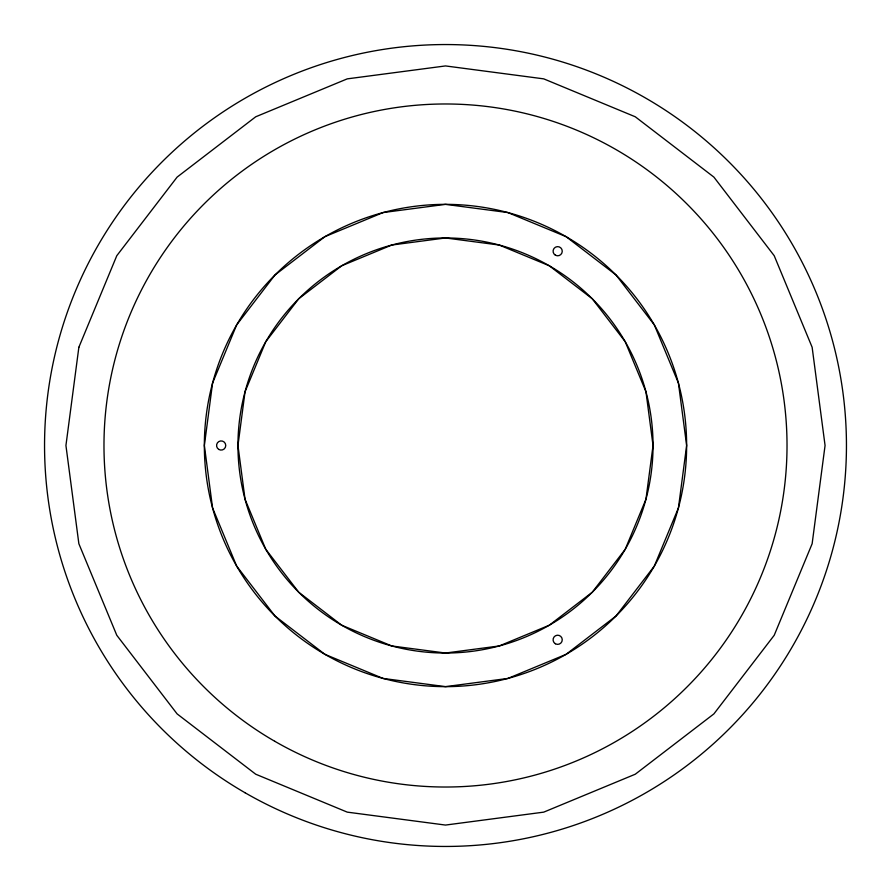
<?xml version="1.0" encoding="UTF-8"?>
<svg xmlns="http://www.w3.org/2000/svg" width="891" height="891" viewBox="0 0 891 891"><rect width="100%" height="100%" fill="white"/><g stroke="black" fill="none" stroke-linecap="round" stroke-linejoin="round"><path stroke-width="1.34" d="M78.865 347.256L65.934 445.5L78.865 543.744L116.788 635.283L177.109 713.891L255.717 774.212L347.256 812.135L445.5 825.066L543.744 812.135L635.283 774.212L713.891 713.891L774.212 635.283L812.135 543.744L825.066 445.5L812.135 347.256L774.212 255.717L713.891 177.109L635.283 116.788L543.744 78.865L445.5 65.934L347.256 78.865L255.717 116.788L177.109 177.109L116.788 255.717L78.865 347.256M212.57 383.085L204.362 445.5L212.57 507.915L236.661 566.075L274.985 616.015L324.925 654.339L383.085 678.43L445.5 686.638L507.915 678.43L566.075 654.339L616.015 616.015L654.339 566.075L678.43 507.915L686.638 445.5L678.43 383.085L654.339 324.925L616.015 274.985L566.075 236.661L507.915 212.57L445.5 204.362L383.085 212.57L324.925 236.661L274.985 274.985L236.661 324.925L212.57 383.085M245.036 391.784L237.964 445.5L245.036 499.216L265.763 549.268L298.752 592.248L341.732 625.237L391.784 645.964L445.5 653.036L499.216 645.964L549.268 625.237L592.248 592.248L625.237 549.268L645.964 499.216L653.036 445.5L645.964 391.784L625.237 341.732L592.248 298.752L549.268 265.763L499.216 245.036L445.5 237.964L391.784 245.036L341.732 265.763L298.752 298.752L265.763 341.732L245.036 391.784M324.925 654.339A241.138 241.138 0 0 0 686.638 445.5A241.138 241.138 0 0 0 324.925 236.661A241.138 241.138 0 0 0 324.925 654.339M274.74 741.267A341.52 341.52 0 0 0 787.02 445.5A341.52 341.52 0 0 0 274.74 149.733A341.52 341.52 0 0 0 274.74 741.267M245.025 792.734A400.95 400.95 0 0 0 846.45 445.5A400.95 400.95 0 0 0 245.025 98.266A400.95 400.95 0 0 0 245.025 792.734M341.732 625.237A207.536 207.536 0 0 0 653.036 445.5A207.536 207.536 0 0 0 341.732 265.763A207.536 207.536 0 0 0 341.732 625.237M218.863 449.465A4.578 4.578 0 0 0 225.746 445.5A4.578 4.578 0 0 0 218.863 441.535A4.578 4.578 0 0 0 218.863 449.465M555.383 255.182A4.578 4.578 0 0 0 562.254 251.217A4.578 4.578 0 0 0 555.383 247.241A4.578 4.578 0 0 0 555.383 255.182M555.383 643.759A4.578 4.578 0 0 0 562.254 639.783A4.578 4.578 0 0 0 555.383 635.818A4.578 4.578 0 0 0 555.383 643.759"/></g></svg>
